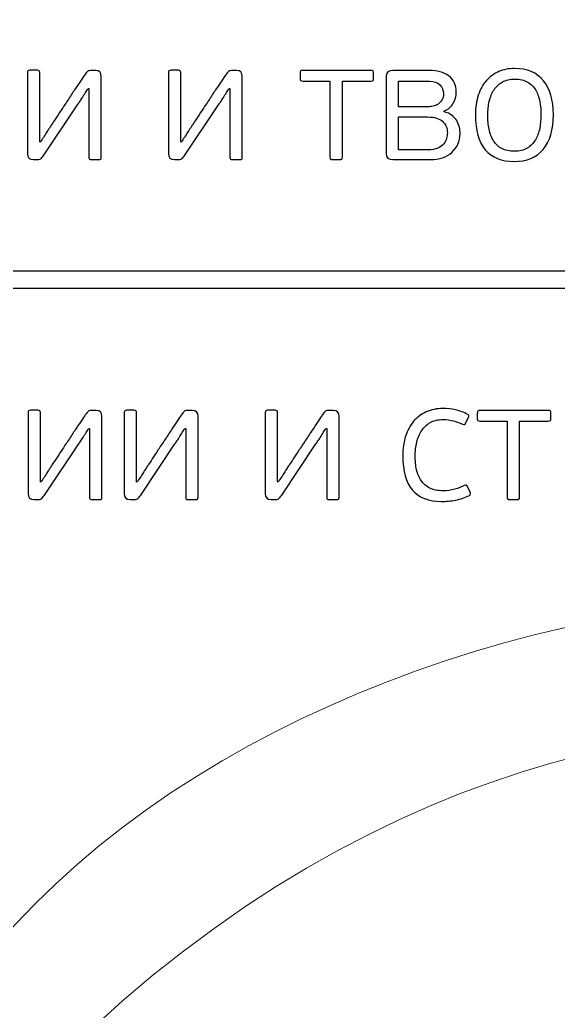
# Model space of a CAD drawing. Header units: centimetres. Extents: x -21.3 to 21.2, y -15.2 to 14.8.
# Drawn here: x 7.247 to 7.972, y 9.862 to 11.197 of the extents above; entities that cross this region are included whole.
import ezdxf

# ---------------------------------------------------------------- set-up
doc = ezdxf.new("R2010")
doc.units = ezdxf.units.CM
doc.header["$MEASUREMENT"] = 0
doc.layers.add('layer 1', color=7, linetype='Continuous')

msp = doc.modelspace()

# ---------------------------------------------------------------- linework, layer by layer
at = {"layer": 'layer 1', "color": 250, "lineweight": 9}
msp.add_open_spline([(6.90759, 5.63016), (6.90759, 5.63016), (7.0593, 5.30406), (7.0593, 5.30406), (7.0593, 5.30406), (7.44183, 4.35238), (7.05268, 4.05822), (6.31188, 3.77091), (6.31188, 3.77091), (6.14351, 3.70561), (5.994, 3.66558), (5.83348, 3.6089), (5.83348, 3.6089), (5.21981, 3.3922), (4.62235, 3.13518), (4.26447, 2.59854), (4.26447, 2.59854), (3.99426, 2.19335), (4.19866, 1.38862), (4.41146, 1.05998), (4.41146, 1.05998), (4.59199, 0.78118), (4.74573, 0.74632), (5.04273, 0.73691), (5.04273, 0.73691), (5.43709, 0.72441), (5.30518, 0.17473), (4.93761, 0.25451), (4.93761, 0.25451), (4.64058, 0.31899), (4.48047, 0.52978), (4.32195, 0.7379), (4.32195, 0.7379), (2.78997, 2.74938), (4.65973, 4.20029), (5.83694, 5.04459), (5.83694, 5.04459), (6.38579, 5.56167), (5.42012, 4.9438), (5.68261, 5.39124), (5.68261, 5.39124), (5.69893, 5.41628), (5.86402, 5.57426), (6.01654, 5.74331), (6.01654, 5.74331), (6.1564, 5.89836), (6.0097, 6.02518), (5.94254, 5.98529), (5.94254, 5.98529), (5.79164, 5.87289), (5.65976, 5.71482), (5.57287, 5.60684), (5.57287, 5.60684), (5.12657, 5.05224), (5.0858, 4.81308), (4.50762, 4.22888), (4.50762, 4.22888), (4.32535, 4.04471), (4.08428, 3.90591), (3.82205, 3.83436), (3.82205, 3.83436), (3.26918, 3.68521), (2.54101, 3.65194), (2.3265, 3.07835), (2.3265, 3.07835), (2.19773, 2.73403), (2.24364, 2.455), (2.26082, 2.09959), (2.26082, 2.09959), (2.30137, 1.63196), (2.41698, 1.25098), (1.93357, 0.82209), (1.93357, 0.82209), (1.83597, 0.7355), (1.72963, 0.67583), (1.59297, 0.61197), (1.59297, 0.61197), (1.2155, 0.43558), (0.73284, 0.42794), (0.40833, 0.70558), (0.40833, 0.70558), (0.23196, 0.85648), (0.1336, 1.11756), (0.1336, 1.34401), (0.1336, 1.34401), (0.1336, 1.83122), (0.77087, 1.59084), (0.44452, 1.28441), (0.44452, 1.28441), (0.13616, 0.92992), (0.88451, 0.48088), (1.51477, 0.7866), (1.51477, 0.7866), (2.1977, 1.11788), (2.11746, 1.31562), (1.95028, 1.83312), (1.95028, 1.83312), (1.44823, 3.38719), (2.68535, 3.79628), (3.55731, 4.41804), (3.55731, 4.41804), (4.30746, 5.10429), (4.25972, 6.59747), (5.1099, 6.59747), (5.1099, 6.59747), (5.23365, 6.61703), (5.12428, 6.64032), (5.01949, 6.64294), (5.01949, 6.64294), (5.01949, 6.64294), (4.28709, 6.64136), (4.28709, 6.64136), (4.28709, 6.64136), (4.03493, 6.64368), (3.4879, 6.68004), (3.29432, 6.76492), (3.29432, 6.76492), (2.83957, 6.9643), (3.00318, 7.59754), (3.14485, 7.94631), (3.14485, 7.94631), (3.37579, 8.51486), (3.3838, 8.59652), (3.22229, 9.17865), (3.22229, 9.17865), (3.11782, 9.55523), (3.10914, 9.55967), (3.10914, 9.92776), (3.10914, 9.92776), (3.10914, 10.16995), (3.43991, 10.46426), (3.61885, 10.57216), (3.61885, 10.57216), (3.73497, 10.64219), (3.86293, 10.70559), (4.00929, 10.75749), (4.00929, 10.75749), (4.79498, 11.03612), (4.17962, 10.86624), (4.42906, 11.34008), (4.42906, 11.34008), (4.48696, 11.45006), (4.58309, 11.51654), (4.68824, 11.58044), (4.68824, 11.58044), (4.87043, 11.69117), (5.16845, 11.88668), (5.11119, 12.14946), (5.11119, 12.14946), (5.07301, 12.3247), (4.76816, 12.59353), (4.61784, 12.67539), (4.61784, 12.67539), (4.18946, 12.90868), (3.98236, 12.92879), (3.48904, 12.92879), (3.48904, 12.92879), (2.43249, 12.89568), (2.67295, 12.39084), (2.65296, 12.22), (2.65296, 12.22), (2.61728, 11.91522), (2.28525, 11.872), (2.14973, 12.10303), (2.14973, 12.10303), (2.03904, 12.29177), (2.23584, 12.60959), (2.36132, 12.72215), (2.36132, 12.72215), (3.97456, 13.86618), (6.53981, 12.79095), (6.24224, 9.60919), (6.24224, 9.60919), (6.19834, 8.99083), (6.17924, 8.3649), (6.12946, 7.73616), (6.12946, 7.73616), (6.12946, 7.3712), (6.10143, 6.99554), (6.19699, 6.63666), (6.19699, 6.63666), (6.2277, 6.55187), (6.42552, 6.6156), (6.35788, 6.72593), (6.35788, 6.72593), (6.30951, 6.80482), (6.30886, 6.85339), (6.36329, 7.03943), (6.36329, 7.03943), (6.3667, 7.10518), (6.35939, 7.1535), (6.3479, 7.18984), (6.3479, 7.18984), (6.30156, 7.19402), (6.26525, 7.23295), (6.26525, 7.28038), (6.26525, 7.28038), (6.26525, 7.33059), (6.30595, 7.37129), (6.35616, 7.37129), (6.35616, 7.37129), (6.40638, 7.37129), (6.44708, 7.33059), (6.44708, 7.28038), (6.44708, 7.28038), (6.44708, 7.27206), (6.44596, 7.264), (6.44386, 7.25635), (6.44386, 7.25635), (6.47366, 7.20195), (6.49984, 7.15944), (6.50711, 7.21948), (6.50711, 7.21948), (6.50711, 8.08806), (6.57257, 9.29527), (7.21528, 9.94979), (7.21528, 9.94979), (7.74594, 10.57445), (9.14977, 10.61881), (9.14977, 9.83644), (9.14977, 9.83644), (9.14977, 9.40541), (8.73967, 9.32106), (8.64681, 9.4851), (8.64681, 9.4851), (8.58655, 9.59494), (8.64351, 9.75189), (8.78539, 9.75189), (8.78539, 9.75189), (8.87097, 9.75189), (8.92088, 9.70136), (8.95867, 9.64203), (8.95867, 9.64203), (9.27535, 10.05256), (8.25575, 10.63167), (7.38521, 9.87599), (7.38521, 9.87599), (6.80717, 9.3742), (6.67335, 8.20174), (6.66225, 7.2899), (6.66225, 7.2899), (6.66192, 7.26259), (6.6844, 7.24042), (6.71173, 7.24042), (6.71173, 7.24042), (6.73906, 7.24042), (6.75048, 7.26476), (6.76121, 7.2899), (6.76121, 7.2899), (6.91027, 7.63895), (7.30163, 8.21327), (7.47644, 8.38316), (7.47644, 8.38316), (8.03749, 8.92841), (9.34847, 9.31418), (9.74991, 8.47031), (9.74991, 8.47031), (9.91857, 8.11579), (9.74727, 7.84631), (9.55486, 7.77812), (9.55486, 7.77812), (9.55486, 7.77812), (9.55577, 7.77408), (9.55577, 7.77408), (9.55577, 7.77408), (9.67185, 7.73948), (9.8049, 7.66971), (9.95504, 7.53602), (9.95504, 7.53602), (10.0281, 7.47097), (10.02096, 7.45232), (10.07332, 7.38017), (10.07332, 7.38017), (10.36065, 6.98421), (10.40261, 6.75342), (10.40261, 6.2751), (10.40261, 6.2751), (10.40261, 5.84619), (10.02603, 5.34675), (9.72049, 5.11251), (9.72049, 5.11251), (9.18837, 4.70455), (8.33335, 4.34294), (7.71127, 4.78937), (7.71127, 4.78937), (7.40435, 5.00962), (7.16773, 5.34356), (7.00128, 5.67883), (7.00128, 5.67883), (6.94995, 5.80439), (6.87194, 5.69504), (6.90759, 5.63016)], degree=3, knots=[0, 0, 0, 0, 0.0135135, 0.0135135, 0.0135135, 0.0135135, 0.027027, 0.027027, 0.027027, 0.027027, 0.0405405, 0.0405405, 0.0405405, 0.0405405, 0.0540541, 0.0540541, 0.0540541, 0.0540541, 0.0675676, 0.0675676, 0.0675676, 0.0675676, 0.0810811, 0.0810811, 0.0810811, 0.0810811, 0.0945946, 0.0945946, 0.0945946, 0.0945946, 0.1081081, 0.1081081, 0.1081081, 0.1081081, 0.1216216, 0.1216216, 0.1216216, 0.1216216, 0.1351351, 0.1351351, 0.1351351, 0.1351351, 0.1486486, 0.1486486, 0.1486486, 0.1486486, 0.1621622, 0.1621622, 0.1621622, 0.1621622, 0.1756757, 0.1756757, 0.1756757, 0.1756757, 0.1891892, 0.1891892, 0.1891892, 0.1891892, 0.2027027, 0.2027027, 0.2027027, 0.2027027, 0.2162162, 0.2162162, 0.2162162, 0.2162162, 0.2297297, 0.2297297, 0.2297297, 0.2297297, 0.2432432, 0.2432432, 0.2432432, 0.2432432, 0.2567568, 0.2567568, 0.2567568, 0.2567568, 0.2702703, 0.2702703, 0.2702703, 0.2702703, 0.2837838, 0.2837838, 0.2837838, 0.2837838, 0.2972973, 0.2972973, 0.2972973, 0.2972973, 0.3108108, 0.3108108, 0.3108108, 0.3108108, 0.3243243, 0.3243243, 0.3243243, 0.3243243, 0.3378378, 0.3378378, 0.3378378, 0.3378378, 0.3513514, 0.3513514, 0.3513514, 0.3513514, 0.3648649, 0.3648649, 0.3648649, 0.3648649, 0.3783784, 0.3783784, 0.3783784, 0.3783784, 0.3918919, 0.3918919, 0.3918919, 0.3918919, 0.4054054, 0.4054054, 0.4054054, 0.4054054, 0.4189189, 0.4189189, 0.4189189, 0.4189189, 0.4324324, 0.4324324, 0.4324324, 0.4324324, 0.4459459, 0.4459459, 0.4459459, 0.4459459, 0.4594595, 0.4594595, 0.4594595, 0.4594595, 0.472973, 0.472973, 0.472973, 0.472973, 0.4864865, 0.4864865, 0.4864865, 0.4864865, 0.5, 0.5, 0.5, 0.5, 0.5135135, 0.5135135, 0.5135135, 0.5135135, 0.527027, 0.527027, 0.527027, 0.527027, 0.5405405, 0.5405405, 0.5405405, 0.5405405, 0.5540541, 0.5540541, 0.5540541, 0.5540541, 0.5675676, 0.5675676, 0.5675676, 0.5675676, 0.5810811, 0.5810811, 0.5810811, 0.5810811, 0.5945946, 0.5945946, 0.5945946, 0.5945946, 0.6081081, 0.6081081, 0.6081081, 0.6081081, 0.6216216, 0.6216216, 0.6216216, 0.6216216, 0.6351351, 0.6351351, 0.6351351, 0.6351351, 0.6486486, 0.6486486, 0.6486486, 0.6486486, 0.6621622, 0.6621622, 0.6621622, 0.6621622, 0.6756757, 0.6756757, 0.6756757, 0.6756757, 0.6891892, 0.6891892, 0.6891892, 0.6891892, 0.7027027, 0.7027027, 0.7027027, 0.7027027, 0.7162162, 0.7162162, 0.7162162, 0.7162162, 0.7297297, 0.7297297, 0.7297297, 0.7297297, 0.7432432, 0.7432432, 0.7432432, 0.7432432, 0.7567568, 0.7567568, 0.7567568, 0.7567568, 0.7702703, 0.7702703, 0.7702703, 0.7702703, 0.7837838, 0.7837838, 0.7837838, 0.7837838, 0.7972973, 0.7972973, 0.7972973, 0.7972973, 0.8108108, 0.8108108, 0.8108108, 0.8108108, 0.8243243, 0.8243243, 0.8243243, 0.8243243, 0.8378378, 0.8378378, 0.8378378, 0.8378378, 0.8513514, 0.8513514, 0.8513514, 0.8513514, 0.8648649, 0.8648649, 0.8648649, 0.8648649, 0.8783784, 0.8783784, 0.8783784, 0.8783784, 0.8918919, 0.8918919, 0.8918919, 0.8918919, 0.9054054, 0.9054054, 0.9054054, 0.9054054, 0.9189189, 0.9189189, 0.9189189, 0.9189189, 0.9324324, 0.9324324, 0.9324324, 0.9324324, 0.9459459, 0.9459459, 0.9459459, 0.9459459, 0.9594595, 0.9594595, 0.9594595, 0.9594595, 0.972973, 0.972973, 0.972973, 0.972973, 1, 1, 1, 1], dxfattribs=at)
at = {"layer": 'layer 1', "color": 29}
for points, knots in [([(7.96519, 11.06902), (7.96519, 11.04859), (7.96062, 11.03296), (7.95151, 11.02213), (7.95151, 11.02213), (7.94236, 11.0113), (7.92929, 11.00589), (7.91225, 11.00589), (7.91225, 11.00589), (7.89536, 11.00589), (7.88248, 11.01119), (7.87355, 11.02179), (7.87355, 11.02179), (7.86468, 11.03239), (7.86021, 11.0479), (7.86021, 11.06833), (7.86021, 11.06833), (7.86021, 11.0784), (7.86151, 11.08736), (7.8641, 11.09521), (7.8641, 11.09521), (7.8667, 11.10306), (7.87031, 11.10962), (7.87504, 11.11488), (7.87504, 11.11488), (7.87977, 11.12014), (7.88534, 11.12414), (7.8917, 11.12689), (7.8917, 11.12689), (7.89811, 11.12963), (7.90516, 11.131), (7.91293, 11.131), (7.91293, 11.131), (7.92997, 11.131), (7.94294, 11.12555), (7.95185, 11.11465), (7.95185, 11.11465), (7.96074, 11.10375), (7.96519, 11.08854), (7.96519, 11.06902)], [0, 0, 0, 0, 0.0909091, 0.0909091, 0.0909091, 0.0909091, 0.1818182, 0.1818182, 0.1818182, 0.1818182, 0.2727273, 0.2727273, 0.2727273, 0.2727273, 0.3636364, 0.3636364, 0.3636364, 0.3636364, 0.4545455, 0.4545455, 0.4545455, 0.4545455, 0.5454545, 0.5454545, 0.5454545, 0.5454545, 0.6363636, 0.6363636, 0.6363636, 0.6363636, 0.7272727, 0.7272727, 0.7272727, 0.7272727, 0.8181818, 0.8181818, 0.8181818, 0.8181818, 1, 1, 1, 1]), ([(7.25707, 11.12551), (7.25707, 11.12765), (7.25814, 11.12871), (7.26027, 11.12871), (7.26027, 11.12871), (7.26027, 11.12871), (7.27057, 11.12871), (7.27057, 11.12871), (7.27057, 11.12871), (7.2727, 11.12871), (7.27377, 11.12765), (7.27377, 11.12551), (7.27377, 11.12551), (7.27377, 11.12551), (7.27377, 11.03219), (7.27377, 11.03219), (7.27377, 11.03219), (7.27377, 11.03219), (7.27446, 11.03196), (7.27446, 11.03196), (7.27446, 11.03196), (7.27507, 11.03288), (7.2761, 11.03444), (7.27755, 11.03666), (7.27755, 11.03666), (7.27899, 11.03887), (7.28052, 11.04123), (7.28212, 11.04375), (7.28212, 11.04375), (7.28372, 11.04626), (7.28524, 11.04866), (7.28669, 11.05095), (7.28669, 11.05095), (7.28814, 11.05324), (7.28917, 11.05476), (7.28978, 11.05553), (7.28978, 11.05553), (7.29085, 11.0572), (7.29253, 11.05975), (7.29481, 11.06319), (7.29481, 11.06319), (7.2971, 11.06662), (7.29965, 11.0705), (7.30248, 11.07485), (7.30248, 11.07485), (7.3053, 11.0792), (7.30831, 11.08377), (7.31151, 11.08858), (7.31151, 11.08858), (7.31471, 11.09338), (7.31776, 11.09795), (7.32066, 11.1023), (7.32066, 11.1023), (7.32356, 11.10664), (7.32619, 11.11061), (7.32855, 11.11419), (7.32855, 11.11419), (7.33091, 11.11778), (7.33278, 11.12048), (7.33415, 11.12231), (7.33415, 11.12231), (7.33553, 11.1246), (7.33678, 11.1262), (7.33793, 11.12712), (7.33793, 11.12712), (7.33907, 11.12803), (7.34102, 11.12849), (7.34376, 11.12849), (7.34376, 11.12849), (7.34376, 11.12849), (7.34879, 11.12849), (7.34879, 11.12849), (7.34879, 11.12849), (7.35398, 11.12849), (7.35657, 11.12582), (7.35657, 11.12048), (7.35657, 11.12048), (7.35657, 11.12048), (7.35657, 11.01138), (7.35657, 11.01138), (7.35657, 11.01138), (7.35657, 11.01016), (7.35634, 11.00936), (7.35588, 11.00898), (7.35588, 11.00898), (7.35543, 11.0086), (7.35459, 11.00841), (7.35336, 11.00841), (7.35336, 11.00841), (7.35336, 11.00841), (7.34307, 11.00841), (7.34307, 11.00841), (7.34307, 11.00841), (7.34185, 11.00841), (7.34102, 11.0086), (7.34056, 11.00898), (7.34056, 11.00898), (7.3401, 11.00936), (7.33987, 11.01016), (7.33987, 11.01138), (7.33987, 11.01138), (7.33987, 11.01138), (7.33987, 11.10401), (7.33987, 11.10401), (7.33987, 11.10401), (7.33987, 11.10401), (7.33873, 11.10401), (7.33873, 11.10401), (7.33873, 11.10401), (7.33827, 11.1034), (7.33743, 11.10211), (7.33621, 11.10013), (7.33621, 11.10013), (7.33499, 11.09814), (7.33366, 11.09601), (7.33221, 11.09372), (7.33221, 11.09372), (7.33076, 11.09144), (7.32939, 11.0893), (7.32809, 11.08731), (7.32809, 11.08731), (7.3268, 11.08534), (7.32592, 11.08404), (7.32546, 11.08343), (7.32546, 11.08343), (7.32546, 11.08343), (7.27926, 11.01458), (7.27926, 11.01458), (7.27926, 11.01458), (7.27773, 11.01214), (7.27629, 11.0105), (7.27492, 11.00967), (7.27492, 11.00967), (7.27354, 11.00883), (7.27179, 11.00841), (7.26966, 11.00841), (7.26966, 11.00841), (7.26966, 11.00841), (7.26531, 11.00841), (7.26531, 11.00841), (7.26531, 11.00841), (7.25982, 11.00841), (7.25707, 11.01107), (7.25707, 11.01641), (7.25707, 11.01641), (7.25707, 11.01641), (7.25707, 11.12551), (7.25707, 11.12551)], [0, 0, 0, 0, 0.0263158, 0.0263158, 0.0263158, 0.0263158, 0.0526316, 0.0526316, 0.0526316, 0.0526316, 0.0789474, 0.0789474, 0.0789474, 0.0789474, 0.1052632, 0.1052632, 0.1052632, 0.1052632, 0.1315789, 0.1315789, 0.1315789, 0.1315789, 0.1578947, 0.1578947, 0.1578947, 0.1578947, 0.1842105, 0.1842105, 0.1842105, 0.1842105, 0.2105263, 0.2105263, 0.2105263, 0.2105263, 0.2368421, 0.2368421, 0.2368421, 0.2368421, 0.2631579, 0.2631579, 0.2631579, 0.2631579, 0.2894737, 0.2894737, 0.2894737, 0.2894737, 0.3157895, 0.3157895, 0.3157895, 0.3157895, 0.3421053, 0.3421053, 0.3421053, 0.3421053, 0.3684211, 0.3684211, 0.3684211, 0.3684211, 0.3947368, 0.3947368, 0.3947368, 0.3947368, 0.4210526, 0.4210526, 0.4210526, 0.4210526, 0.4473684, 0.4473684, 0.4473684, 0.4473684, 0.4736842, 0.4736842, 0.4736842, 0.4736842, 0.5, 0.5, 0.5, 0.5, 0.5263158, 0.5263158, 0.5263158, 0.5263158, 0.5526316, 0.5526316, 0.5526316, 0.5526316, 0.5789474, 0.5789474, 0.5789474, 0.5789474, 0.6052632, 0.6052632, 0.6052632, 0.6052632, 0.6315789, 0.6315789, 0.6315789, 0.6315789, 0.6578947, 0.6578947, 0.6578947, 0.6578947, 0.6842105, 0.6842105, 0.6842105, 0.6842105, 0.7105263, 0.7105263, 0.7105263, 0.7105263, 0.7368421, 0.7368421, 0.7368421, 0.7368421, 0.7631579, 0.7631579, 0.7631579, 0.7631579, 0.7894737, 0.7894737, 0.7894737, 0.7894737, 0.8157895, 0.8157895, 0.8157895, 0.8157895, 0.8421053, 0.8421053, 0.8421053, 0.8421053, 0.8684211, 0.8684211, 0.8684211, 0.8684211, 0.8947368, 0.8947368, 0.8947368, 0.8947368, 0.9210526, 0.9210526, 0.9210526, 0.9210526, 0.9473684, 0.9473684, 0.9473684, 0.9473684, 1, 1, 1, 1]), ([(7.44691, 11.12551), (7.44691, 11.12765), (7.44798, 11.12871), (7.45011, 11.12871), (7.45011, 11.12871), (7.45011, 11.12871), (7.46041, 11.12871), (7.46041, 11.12871), (7.46041, 11.12871), (7.46254, 11.12871), (7.46361, 11.12765), (7.46361, 11.12551), (7.46361, 11.12551), (7.46361, 11.12551), (7.46361, 11.03219), (7.46361, 11.03219), (7.46361, 11.03219), (7.46361, 11.03219), (7.4643, 11.03196), (7.4643, 11.03196), (7.4643, 11.03196), (7.46491, 11.03288), (7.46594, 11.03444), (7.46739, 11.03666), (7.46739, 11.03666), (7.46883, 11.03887), (7.47036, 11.04123), (7.47196, 11.04375), (7.47196, 11.04375), (7.47356, 11.04626), (7.47508, 11.04866), (7.47653, 11.05095), (7.47653, 11.05095), (7.47798, 11.05324), (7.47901, 11.05476), (7.47962, 11.05553), (7.47962, 11.05553), (7.48069, 11.0572), (7.48237, 11.05975), (7.48465, 11.06319), (7.48465, 11.06319), (7.48694, 11.06662), (7.48949, 11.0705), (7.49232, 11.07485), (7.49232, 11.07485), (7.49514, 11.0792), (7.49815, 11.08377), (7.50135, 11.08858), (7.50135, 11.08858), (7.50455, 11.09338), (7.5076, 11.09795), (7.5105, 11.1023), (7.5105, 11.1023), (7.5134, 11.10664), (7.51603, 11.11061), (7.51839, 11.11419), (7.51839, 11.11419), (7.52075, 11.11778), (7.52262, 11.12048), (7.52399, 11.12231), (7.52399, 11.12231), (7.52537, 11.1246), (7.52662, 11.1262), (7.52777, 11.12712), (7.52777, 11.12712), (7.52891, 11.12803), (7.53086, 11.12849), (7.5336, 11.12849), (7.5336, 11.12849), (7.5336, 11.12849), (7.53863, 11.12849), (7.53863, 11.12849), (7.53863, 11.12849), (7.54382, 11.12849), (7.54641, 11.12582), (7.54641, 11.12048), (7.54641, 11.12048), (7.54641, 11.12048), (7.54641, 11.01138), (7.54641, 11.01138), (7.54641, 11.01138), (7.54641, 11.01016), (7.54618, 11.00936), (7.54572, 11.00898), (7.54572, 11.00898), (7.54526, 11.0086), (7.54443, 11.00841), (7.5432, 11.00841), (7.5432, 11.00841), (7.5432, 11.00841), (7.53291, 11.00841), (7.53291, 11.00841), (7.53291, 11.00841), (7.53169, 11.00841), (7.53086, 11.0086), (7.5304, 11.00898), (7.5304, 11.00898), (7.52994, 11.00936), (7.52971, 11.01016), (7.52971, 11.01138), (7.52971, 11.01138), (7.52971, 11.01138), (7.52971, 11.10401), (7.52971, 11.10401), (7.52971, 11.10401), (7.52971, 11.10401), (7.52857, 11.10401), (7.52857, 11.10401), (7.52857, 11.10401), (7.52811, 11.1034), (7.52727, 11.10211), (7.52605, 11.10013), (7.52605, 11.10013), (7.52483, 11.09814), (7.5235, 11.09601), (7.52205, 11.09372), (7.52205, 11.09372), (7.5206, 11.09144), (7.51923, 11.0893), (7.51793, 11.08731), (7.51793, 11.08731), (7.51664, 11.08534), (7.51576, 11.08404), (7.5153, 11.08343), (7.5153, 11.08343), (7.5153, 11.08343), (7.4691, 11.01458), (7.4691, 11.01458), (7.4691, 11.01458), (7.46757, 11.01214), (7.46613, 11.0105), (7.46476, 11.00967), (7.46476, 11.00967), (7.46338, 11.00883), (7.46163, 11.00841), (7.4595, 11.00841), (7.4595, 11.00841), (7.4595, 11.00841), (7.45515, 11.00841), (7.45515, 11.00841), (7.45515, 11.00841), (7.44966, 11.00841), (7.44691, 11.01107), (7.44691, 11.01641), (7.44691, 11.01641), (7.44691, 11.01641), (7.44691, 11.12551), (7.44691, 11.12551)], [0, 0, 0, 0, 0.0263158, 0.0263158, 0.0263158, 0.0263158, 0.0526316, 0.0526316, 0.0526316, 0.0526316, 0.0789474, 0.0789474, 0.0789474, 0.0789474, 0.1052632, 0.1052632, 0.1052632, 0.1052632, 0.1315789, 0.1315789, 0.1315789, 0.1315789, 0.1578947, 0.1578947, 0.1578947, 0.1578947, 0.1842105, 0.1842105, 0.1842105, 0.1842105, 0.2105263, 0.2105263, 0.2105263, 0.2105263, 0.2368421, 0.2368421, 0.2368421, 0.2368421, 0.2631579, 0.2631579, 0.2631579, 0.2631579, 0.2894737, 0.2894737, 0.2894737, 0.2894737, 0.3157895, 0.3157895, 0.3157895, 0.3157895, 0.3421053, 0.3421053, 0.3421053, 0.3421053, 0.3684211, 0.3684211, 0.3684211, 0.3684211, 0.3947368, 0.3947368, 0.3947368, 0.3947368, 0.4210526, 0.4210526, 0.4210526, 0.4210526, 0.4473684, 0.4473684, 0.4473684, 0.4473684, 0.4736842, 0.4736842, 0.4736842, 0.4736842, 0.5, 0.5, 0.5, 0.5, 0.5263158, 0.5263158, 0.5263158, 0.5263158, 0.5526316, 0.5526316, 0.5526316, 0.5526316, 0.5789474, 0.5789474, 0.5789474, 0.5789474, 0.6052632, 0.6052632, 0.6052632, 0.6052632, 0.6315789, 0.6315789, 0.6315789, 0.6315789, 0.6578947, 0.6578947, 0.6578947, 0.6578947, 0.6842105, 0.6842105, 0.6842105, 0.6842105, 0.7105263, 0.7105263, 0.7105263, 0.7105263, 0.7368421, 0.7368421, 0.7368421, 0.7368421, 0.7631579, 0.7631579, 0.7631579, 0.7631579, 0.7894737, 0.7894737, 0.7894737, 0.7894737, 0.8157895, 0.8157895, 0.8157895, 0.8157895, 0.8421053, 0.8421053, 0.8421053, 0.8421053, 0.8684211, 0.8684211, 0.8684211, 0.8684211, 0.8947368, 0.8947368, 0.8947368, 0.8947368, 0.9210526, 0.9210526, 0.9210526, 0.9210526, 0.9473684, 0.9473684, 0.9473684, 0.9473684, 1, 1, 1, 1]), ([(7.68112, 11.01207), (7.68112, 11.01054), (7.68086, 11.00955), (7.68032, 11.0091), (7.68032, 11.0091), (7.67979, 11.00864), (7.67888, 11.00841), (7.67766, 11.00841), (7.67766, 11.00841), (7.67766, 11.00841), (7.66812, 11.00841), (7.66812, 11.00841), (7.66812, 11.00841), (7.66676, 11.00841), (7.66576, 11.00864), (7.66523, 11.0091), (7.66523, 11.0091), (7.6647, 11.00955), (7.66443, 11.01054), (7.66443, 11.01207), (7.66443, 11.01207), (7.66443, 11.01207), (7.66443, 11.11408), (7.66443, 11.11408), (7.66443, 11.11408), (7.66443, 11.11408), (7.62783, 11.11408), (7.62783, 11.11408), (7.62783, 11.11408), (7.62631, 11.11408), (7.62532, 11.11435), (7.62486, 11.11488), (7.62486, 11.11488), (7.6244, 11.11541), (7.62418, 11.11621), (7.62418, 11.11728), (7.62418, 11.11728), (7.62418, 11.11728), (7.62418, 11.12483), (7.62418, 11.12483), (7.62418, 11.12483), (7.62418, 11.12605), (7.6244, 11.12696), (7.62486, 11.12757), (7.62486, 11.12757), (7.62532, 11.12818), (7.62631, 11.12849), (7.62783, 11.12849), (7.62783, 11.12849), (7.62783, 11.12849), (7.71978, 11.12849), (7.71978, 11.12849), (7.71978, 11.12849), (7.7213, 11.12849), (7.72226, 11.12818), (7.72264, 11.12757), (7.72264, 11.12757), (7.72302, 11.12696), (7.72321, 11.12605), (7.72321, 11.12483), (7.72321, 11.12483), (7.72321, 11.12483), (7.72321, 11.11728), (7.72321, 11.11728), (7.72321, 11.11728), (7.72321, 11.11621), (7.72302, 11.11541), (7.72264, 11.11488), (7.72264, 11.11488), (7.72226, 11.11435), (7.7213, 11.11408), (7.71978, 11.11408), (7.71978, 11.11408), (7.71978, 11.11408), (7.68112, 11.11408), (7.68112, 11.11408), (7.68112, 11.11408), (7.68112, 11.11408), (7.68112, 11.01207), (7.68112, 11.01207)], [0, 0, 0, 0, 0.047619, 0.047619, 0.047619, 0.047619, 0.0952381, 0.0952381, 0.0952381, 0.0952381, 0.1428571, 0.1428571, 0.1428571, 0.1428571, 0.1904762, 0.1904762, 0.1904762, 0.1904762, 0.2380952, 0.2380952, 0.2380952, 0.2380952, 0.2857143, 0.2857143, 0.2857143, 0.2857143, 0.3333333, 0.3333333, 0.3333333, 0.3333333, 0.3809524, 0.3809524, 0.3809524, 0.3809524, 0.4285714, 0.4285714, 0.4285714, 0.4285714, 0.4761905, 0.4761905, 0.4761905, 0.4761905, 0.5238095, 0.5238095, 0.5238095, 0.5238095, 0.5714286, 0.5714286, 0.5714286, 0.5714286, 0.6190476, 0.6190476, 0.6190476, 0.6190476, 0.6666667, 0.6666667, 0.6666667, 0.6666667, 0.7142857, 0.7142857, 0.7142857, 0.7142857, 0.7619048, 0.7619048, 0.7619048, 0.7619048, 0.8095238, 0.8095238, 0.8095238, 0.8095238, 0.8571429, 0.8571429, 0.8571429, 0.8571429, 0.9047619, 0.9047619, 0.9047619, 0.9047619, 1, 1, 1, 1]), ([(7.81813, 11.07291), (7.82225, 11.07169), (7.82568, 11.07005), (7.82842, 11.06799), (7.82842, 11.06799), (7.83117, 11.06593), (7.83338, 11.06357), (7.83505, 11.0609), (7.83505, 11.0609), (7.83673, 11.05823), (7.83791, 11.05537), (7.8386, 11.05232), (7.8386, 11.05232), (7.83929, 11.04927), (7.83963, 11.0463), (7.83963, 11.0434), (7.83963, 11.0434), (7.83963, 11.03822), (7.83864, 11.03349), (7.83666, 11.02922), (7.83666, 11.02922), (7.83467, 11.02495), (7.83193, 11.02125), (7.82842, 11.01813), (7.82842, 11.01813), (7.82491, 11.015), (7.82076, 11.0126), (7.81596, 11.01093), (7.81596, 11.01093), (7.81116, 11.00925), (7.80586, 11.00841), (7.80006, 11.00841), (7.80006, 11.00841), (7.80006, 11.00841), (7.74928, 11.00841), (7.74928, 11.00841), (7.74928, 11.00841), (7.74318, 11.00841), (7.74014, 11.01123), (7.74014, 11.01687), (7.74014, 11.01687), (7.74014, 11.01687), (7.74014, 11.12002), (7.74014, 11.12002), (7.74014, 11.12002), (7.74014, 11.12567), (7.74318, 11.12849), (7.74928, 11.12849), (7.74928, 11.12849), (7.74928, 11.12849), (7.79823, 11.12849), (7.79823, 11.12849), (7.79823, 11.12849), (7.80876, 11.12849), (7.8174, 11.12608), (7.82419, 11.12128), (7.82419, 11.12128), (7.83098, 11.11648), (7.83437, 11.10897), (7.83437, 11.09875), (7.83437, 11.09875), (7.83437, 11.09372), (7.83303, 11.08888), (7.83037, 11.08423), (7.83037, 11.08423), (7.8277, 11.07958), (7.8237, 11.07619), (7.81836, 11.07405), (7.81836, 11.07405), (7.81836, 11.07405), (7.81813, 11.07291), (7.81813, 11.07291)], [0, 0, 0, 0, 0.0526316, 0.0526316, 0.0526316, 0.0526316, 0.1052632, 0.1052632, 0.1052632, 0.1052632, 0.1578947, 0.1578947, 0.1578947, 0.1578947, 0.2105263, 0.2105263, 0.2105263, 0.2105263, 0.2631579, 0.2631579, 0.2631579, 0.2631579, 0.3157895, 0.3157895, 0.3157895, 0.3157895, 0.3684211, 0.3684211, 0.3684211, 0.3684211, 0.4210526, 0.4210526, 0.4210526, 0.4210526, 0.4736842, 0.4736842, 0.4736842, 0.4736842, 0.5263158, 0.5263158, 0.5263158, 0.5263158, 0.5789474, 0.5789474, 0.5789474, 0.5789474, 0.6315789, 0.6315789, 0.6315789, 0.6315789, 0.6842105, 0.6842105, 0.6842105, 0.6842105, 0.7368421, 0.7368421, 0.7368421, 0.7368421, 0.7894737, 0.7894737, 0.7894737, 0.7894737, 0.8421053, 0.8421053, 0.8421053, 0.8421053, 0.8947368, 0.8947368, 0.8947368, 0.8947368, 1, 1, 1, 1]), ([(7.9485, 11.06822), (7.9485, 11.07447), (7.94797, 11.08057), (7.9469, 11.08644), (7.9469, 11.08644), (7.94583, 11.09235), (7.944, 11.09753), (7.94141, 11.10203), (7.94141, 11.10203), (7.93882, 11.10653), (7.9352, 11.11015), (7.93055, 11.11282), (7.93055, 11.11282), (7.9259, 11.11549), (7.92006, 11.11682), (7.91305, 11.11682), (7.91305, 11.11682), (7.90664, 11.11682), (7.90115, 11.11553), (7.89658, 11.11293), (7.89658, 11.11293), (7.89201, 11.11034), (7.88827, 11.10684), (7.88537, 11.10249), (7.88537, 11.10249), (7.88248, 11.09814), (7.88034, 11.09307), (7.87897, 11.08724), (7.87897, 11.08724), (7.8776, 11.08145), (7.87691, 11.07531), (7.87691, 11.06891), (7.87691, 11.06891), (7.87691, 11.06174), (7.87752, 11.05514), (7.87874, 11.0492), (7.87874, 11.0492), (7.87996, 11.04321), (7.88194, 11.03803), (7.88469, 11.03361), (7.88469, 11.03361), (7.88743, 11.02918), (7.89109, 11.02572), (7.89567, 11.02327), (7.89567, 11.02327), (7.90024, 11.02084), (7.90588, 11.01962), (7.91259, 11.01962), (7.91259, 11.01962), (7.91945, 11.01962), (7.92521, 11.02103), (7.92986, 11.02384), (7.92986, 11.02384), (7.93451, 11.02667), (7.93821, 11.0304), (7.94095, 11.03498), (7.94095, 11.03498), (7.9437, 11.03955), (7.94564, 11.04478), (7.94678, 11.05057), (7.94678, 11.05057), (7.94793, 11.05637), (7.9485, 11.06227), (7.9485, 11.06822)], [0, 0, 0, 0, 0.0588235, 0.0588235, 0.0588235, 0.0588235, 0.1176471, 0.1176471, 0.1176471, 0.1176471, 0.1764706, 0.1764706, 0.1764706, 0.1764706, 0.2352941, 0.2352941, 0.2352941, 0.2352941, 0.2941176, 0.2941176, 0.2941176, 0.2941176, 0.3529412, 0.3529412, 0.3529412, 0.3529412, 0.4117647, 0.4117647, 0.4117647, 0.4117647, 0.4705882, 0.4705882, 0.4705882, 0.4705882, 0.5294118, 0.5294118, 0.5294118, 0.5294118, 0.5882353, 0.5882353, 0.5882353, 0.5882353, 0.6470588, 0.6470588, 0.6470588, 0.6470588, 0.7058824, 0.7058824, 0.7058824, 0.7058824, 0.7647059, 0.7647059, 0.7647059, 0.7647059, 0.8235294, 0.8235294, 0.8235294, 0.8235294, 0.8823529, 0.8823529, 0.8823529, 0.8823529, 1, 1, 1, 1]), ([(7.75683, 11.07954), (7.75683, 11.07954), (7.79709, 11.07954), (7.79709, 11.07954), (7.79709, 11.07954), (7.79892, 11.07954), (7.80102, 11.07981), (7.80338, 11.08034), (7.80338, 11.08034), (7.80574, 11.08087), (7.80795, 11.08183), (7.81001, 11.08316), (7.81001, 11.08316), (7.81207, 11.08454), (7.81379, 11.08636), (7.81516, 11.08861), (7.81516, 11.08861), (7.81653, 11.0909), (7.81722, 11.0938), (7.81722, 11.09727), (7.81722, 11.09727), (7.81722, 11.10196), (7.81558, 11.10592), (7.8123, 11.1092), (7.8123, 11.1092), (7.80902, 11.11244), (7.80448, 11.11408), (7.79869, 11.11408), (7.79869, 11.11408), (7.79869, 11.11408), (7.75683, 11.11408), (7.75683, 11.11408), (7.75683, 11.11408), (7.75683, 11.11408), (7.75683, 11.07954), (7.75683, 11.07954)], [0, 0, 0, 0, 0.1, 0.1, 0.1, 0.1, 0.2, 0.2, 0.2, 0.2, 0.3, 0.3, 0.3, 0.3, 0.4, 0.4, 0.4, 0.4, 0.5, 0.5, 0.5, 0.5, 0.6, 0.6, 0.6, 0.6, 0.7, 0.7, 0.7, 0.7, 0.8, 0.8, 0.8, 0.8, 1, 1, 1, 1]), ([(7.82248, 11.04455), (7.82248, 11.05095), (7.8203, 11.0561), (7.81596, 11.05998), (7.81596, 11.05998), (7.81161, 11.06387), (7.80509, 11.06582), (7.7964, 11.06582), (7.7964, 11.06582), (7.7964, 11.06582), (7.75683, 11.06582), (7.75683, 11.06582), (7.75683, 11.06582), (7.75683, 11.06582), (7.75683, 11.02167), (7.75683, 11.02167), (7.75683, 11.02167), (7.75683, 11.02167), (7.7964, 11.02167), (7.7964, 11.02167), (7.7964, 11.02167), (7.80189, 11.02167), (7.80635, 11.02244), (7.80978, 11.02396), (7.80978, 11.02396), (7.81321, 11.02549), (7.81584, 11.02739), (7.81767, 11.02968), (7.81767, 11.02968), (7.8195, 11.03196), (7.82076, 11.03444), (7.82145, 11.03711), (7.82145, 11.03711), (7.82213, 11.03978), (7.82248, 11.04226), (7.82248, 11.04455)], [0, 0, 0, 0, 0.1, 0.1, 0.1, 0.1, 0.2, 0.2, 0.2, 0.2, 0.3, 0.3, 0.3, 0.3, 0.4, 0.4, 0.4, 0.4, 0.5, 0.5, 0.5, 0.5, 0.6, 0.6, 0.6, 0.6, 0.7, 0.7, 0.7, 0.7, 0.8, 0.8, 0.8, 0.8, 1, 1, 1, 1]), ([(3.2485, 10.83475), (3.2485, 10.83475), (10.17123, 10.83475), (10.17123, 10.83475), (10.17123, 10.83475), (10.17123, 10.83475), (10.17123, 10.85851), (10.17123, 10.85851), (10.17123, 10.85851), (10.17123, 10.85851), (3.2485, 10.85851), (3.2485, 10.85851), (3.2485, 10.85851), (3.2485, 10.85851), (3.2485, 10.83475), (3.2485, 10.83475)], [0, 0, 0, 0, 0.2, 0.2, 0.2, 0.2, 0.4, 0.4, 0.4, 0.4, 0.6, 0.6, 0.6, 0.6, 1, 1, 1, 1]), ([(7.25794, 10.66788), (7.25794, 10.67002), (7.25901, 10.67108), (7.26114, 10.67108), (7.26114, 10.67108), (7.26114, 10.67108), (7.27144, 10.67108), (7.27144, 10.67108), (7.27144, 10.67108), (7.27357, 10.67108), (7.27464, 10.67002), (7.27464, 10.66788), (7.27464, 10.66788), (7.27464, 10.66788), (7.27464, 10.57456), (7.27464, 10.57456), (7.27464, 10.57456), (7.27464, 10.57456), (7.27532, 10.57433), (7.27532, 10.57433), (7.27532, 10.57433), (7.27594, 10.57525), (7.27696, 10.57681), (7.27841, 10.57902), (7.27841, 10.57902), (7.27986, 10.58123), (7.28138, 10.58359), (7.28299, 10.58611), (7.28299, 10.58611), (7.28459, 10.58863), (7.28611, 10.59103), (7.28756, 10.59332), (7.28756, 10.59332), (7.28901, 10.5956), (7.29004, 10.59713), (7.29065, 10.59789), (7.29065, 10.59789), (7.29172, 10.59957), (7.29339, 10.60212), (7.29568, 10.60555), (7.29568, 10.60555), (7.29797, 10.60898), (7.30052, 10.61287), (7.30334, 10.61722), (7.30334, 10.61722), (7.30616, 10.62156), (7.30917, 10.62614), (7.31238, 10.63094), (7.31238, 10.63094), (7.31558, 10.63574), (7.31863, 10.64032), (7.32153, 10.64466), (7.32153, 10.64466), (7.32442, 10.64901), (7.32705, 10.65298), (7.32942, 10.65656), (7.32942, 10.65656), (7.33178, 10.66014), (7.33365, 10.66285), (7.33502, 10.66468), (7.33502, 10.66468), (7.33639, 10.66697), (7.33765, 10.66857), (7.33879, 10.66948), (7.33879, 10.66948), (7.33994, 10.6704), (7.34188, 10.67085), (7.34463, 10.67085), (7.34463, 10.67085), (7.34463, 10.67085), (7.34966, 10.67085), (7.34966, 10.67085), (7.34966, 10.67085), (7.35484, 10.67085), (7.35744, 10.66818), (7.35744, 10.66285), (7.35744, 10.66285), (7.35744, 10.66285), (7.35744, 10.55375), (7.35744, 10.55375), (7.35744, 10.55375), (7.35744, 10.55253), (7.35721, 10.55173), (7.35675, 10.55134), (7.35675, 10.55134), (7.35629, 10.55096), (7.35545, 10.55077), (7.35424, 10.55077), (7.35424, 10.55077), (7.35424, 10.55077), (7.34394, 10.55077), (7.34394, 10.55077), (7.34394, 10.55077), (7.34272, 10.55077), (7.34188, 10.55096), (7.34142, 10.55134), (7.34142, 10.55134), (7.34097, 10.55173), (7.34074, 10.55253), (7.34074, 10.55375), (7.34074, 10.55375), (7.34074, 10.55375), (7.34074, 10.64638), (7.34074, 10.64638), (7.34074, 10.64638), (7.34074, 10.64638), (7.33959, 10.64638), (7.33959, 10.64638), (7.33959, 10.64638), (7.33914, 10.64577), (7.3383, 10.64447), (7.33708, 10.64249), (7.33708, 10.64249), (7.33586, 10.64051), (7.33453, 10.63837), (7.33308, 10.63609), (7.33308, 10.63609), (7.33163, 10.6338), (7.33026, 10.63166), (7.32896, 10.62968), (7.32896, 10.62968), (7.32766, 10.6277), (7.32679, 10.6264), (7.32633, 10.6258), (7.32633, 10.6258), (7.32633, 10.6258), (7.28013, 10.55695), (7.28013, 10.55695), (7.28013, 10.55695), (7.2786, 10.55451), (7.27715, 10.55287), (7.27578, 10.55203), (7.27578, 10.55203), (7.27441, 10.55119), (7.27265, 10.55077), (7.27052, 10.55077), (7.27052, 10.55077), (7.27052, 10.55077), (7.26618, 10.55077), (7.26618, 10.55077), (7.26618, 10.55077), (7.26069, 10.55077), (7.25794, 10.55344), (7.25794, 10.55878), (7.25794, 10.55878), (7.25794, 10.55878), (7.25794, 10.66788), (7.25794, 10.66788)], [0, 0, 0, 0, 0.0263158, 0.0263158, 0.0263158, 0.0263158, 0.0526316, 0.0526316, 0.0526316, 0.0526316, 0.0789474, 0.0789474, 0.0789474, 0.0789474, 0.1052632, 0.1052632, 0.1052632, 0.1052632, 0.1315789, 0.1315789, 0.1315789, 0.1315789, 0.1578947, 0.1578947, 0.1578947, 0.1578947, 0.1842105, 0.1842105, 0.1842105, 0.1842105, 0.2105263, 0.2105263, 0.2105263, 0.2105263, 0.2368421, 0.2368421, 0.2368421, 0.2368421, 0.2631579, 0.2631579, 0.2631579, 0.2631579, 0.2894737, 0.2894737, 0.2894737, 0.2894737, 0.3157895, 0.3157895, 0.3157895, 0.3157895, 0.3421053, 0.3421053, 0.3421053, 0.3421053, 0.3684211, 0.3684211, 0.3684211, 0.3684211, 0.3947368, 0.3947368, 0.3947368, 0.3947368, 0.4210526, 0.4210526, 0.4210526, 0.4210526, 0.4473684, 0.4473684, 0.4473684, 0.4473684, 0.4736842, 0.4736842, 0.4736842, 0.4736842, 0.5, 0.5, 0.5, 0.5, 0.5263158, 0.5263158, 0.5263158, 0.5263158, 0.5526316, 0.5526316, 0.5526316, 0.5526316, 0.5789474, 0.5789474, 0.5789474, 0.5789474, 0.6052632, 0.6052632, 0.6052632, 0.6052632, 0.6315789, 0.6315789, 0.6315789, 0.6315789, 0.6578947, 0.6578947, 0.6578947, 0.6578947, 0.6842105, 0.6842105, 0.6842105, 0.6842105, 0.7105263, 0.7105263, 0.7105263, 0.7105263, 0.7368421, 0.7368421, 0.7368421, 0.7368421, 0.7631579, 0.7631579, 0.7631579, 0.7631579, 0.7894737, 0.7894737, 0.7894737, 0.7894737, 0.8157895, 0.8157895, 0.8157895, 0.8157895, 0.8421053, 0.8421053, 0.8421053, 0.8421053, 0.8684211, 0.8684211, 0.8684211, 0.8684211, 0.8947368, 0.8947368, 0.8947368, 0.8947368, 0.9210526, 0.9210526, 0.9210526, 0.9210526, 0.9473684, 0.9473684, 0.9473684, 0.9473684, 1, 1, 1, 1]), ([(7.3874, 10.66788), (7.3874, 10.67002), (7.38847, 10.67108), (7.3906, 10.67108), (7.3906, 10.67108), (7.3906, 10.67108), (7.4009, 10.67108), (7.4009, 10.67108), (7.4009, 10.67108), (7.40303, 10.67108), (7.4041, 10.67002), (7.4041, 10.66788), (7.4041, 10.66788), (7.4041, 10.66788), (7.4041, 10.57456), (7.4041, 10.57456), (7.4041, 10.57456), (7.4041, 10.57456), (7.40478, 10.57433), (7.40478, 10.57433), (7.40478, 10.57433), (7.40539, 10.57525), (7.40642, 10.57681), (7.40787, 10.57902), (7.40787, 10.57902), (7.40932, 10.58123), (7.41084, 10.58359), (7.41244, 10.58611), (7.41244, 10.58611), (7.41405, 10.58863), (7.41557, 10.59103), (7.41702, 10.59332), (7.41702, 10.59332), (7.41847, 10.5956), (7.4195, 10.59713), (7.42011, 10.59789), (7.42011, 10.59789), (7.42118, 10.59957), (7.42285, 10.60212), (7.42514, 10.60555), (7.42514, 10.60555), (7.42742, 10.60898), (7.42998, 10.61287), (7.4328, 10.61722), (7.4328, 10.61722), (7.43562, 10.62156), (7.43863, 10.62614), (7.44184, 10.63094), (7.44184, 10.63094), (7.44504, 10.63574), (7.44808, 10.64032), (7.45098, 10.64466), (7.45098, 10.64466), (7.45388, 10.64901), (7.45651, 10.65298), (7.45888, 10.65656), (7.45888, 10.65656), (7.46124, 10.66014), (7.46311, 10.66285), (7.46448, 10.66468), (7.46448, 10.66468), (7.46585, 10.66697), (7.46711, 10.66857), (7.46825, 10.66948), (7.46825, 10.66948), (7.4694, 10.6704), (7.47134, 10.67085), (7.47408, 10.67085), (7.47408, 10.67085), (7.47408, 10.67085), (7.47912, 10.67085), (7.47912, 10.67085), (7.47912, 10.67085), (7.4843, 10.67085), (7.48689, 10.66818), (7.48689, 10.66285), (7.48689, 10.66285), (7.48689, 10.66285), (7.48689, 10.55375), (7.48689, 10.55375), (7.48689, 10.55375), (7.48689, 10.55253), (7.48667, 10.55173), (7.48621, 10.55134), (7.48621, 10.55134), (7.48575, 10.55096), (7.48491, 10.55077), (7.48369, 10.55077), (7.48369, 10.55077), (7.48369, 10.55077), (7.4734, 10.55077), (7.4734, 10.55077), (7.4734, 10.55077), (7.47218, 10.55077), (7.47134, 10.55096), (7.47088, 10.55134), (7.47088, 10.55134), (7.47043, 10.55173), (7.4702, 10.55253), (7.4702, 10.55375), (7.4702, 10.55375), (7.4702, 10.55375), (7.4702, 10.64638), (7.4702, 10.64638), (7.4702, 10.64638), (7.4702, 10.64638), (7.46905, 10.64638), (7.46905, 10.64638), (7.46905, 10.64638), (7.4686, 10.64577), (7.46776, 10.64447), (7.46654, 10.64249), (7.46654, 10.64249), (7.46532, 10.64051), (7.46398, 10.63837), (7.46253, 10.63609), (7.46253, 10.63609), (7.46108, 10.6338), (7.45972, 10.63166), (7.45842, 10.62968), (7.45842, 10.62968), (7.45712, 10.6277), (7.45625, 10.6264), (7.45579, 10.6258), (7.45579, 10.6258), (7.45579, 10.6258), (7.40959, 10.55695), (7.40959, 10.55695), (7.40959, 10.55695), (7.40806, 10.55451), (7.40661, 10.55287), (7.40524, 10.55203), (7.40524, 10.55203), (7.40387, 10.55119), (7.40211, 10.55077), (7.39998, 10.55077), (7.39998, 10.55077), (7.39998, 10.55077), (7.39563, 10.55077), (7.39563, 10.55077), (7.39563, 10.55077), (7.39015, 10.55077), (7.3874, 10.55344), (7.3874, 10.55878), (7.3874, 10.55878), (7.3874, 10.55878), (7.3874, 10.66788), (7.3874, 10.66788)], [0, 0, 0, 0, 0.0263158, 0.0263158, 0.0263158, 0.0263158, 0.0526316, 0.0526316, 0.0526316, 0.0526316, 0.0789474, 0.0789474, 0.0789474, 0.0789474, 0.1052632, 0.1052632, 0.1052632, 0.1052632, 0.1315789, 0.1315789, 0.1315789, 0.1315789, 0.1578947, 0.1578947, 0.1578947, 0.1578947, 0.1842105, 0.1842105, 0.1842105, 0.1842105, 0.2105263, 0.2105263, 0.2105263, 0.2105263, 0.2368421, 0.2368421, 0.2368421, 0.2368421, 0.2631579, 0.2631579, 0.2631579, 0.2631579, 0.2894737, 0.2894737, 0.2894737, 0.2894737, 0.3157895, 0.3157895, 0.3157895, 0.3157895, 0.3421053, 0.3421053, 0.3421053, 0.3421053, 0.3684211, 0.3684211, 0.3684211, 0.3684211, 0.3947368, 0.3947368, 0.3947368, 0.3947368, 0.4210526, 0.4210526, 0.4210526, 0.4210526, 0.4473684, 0.4473684, 0.4473684, 0.4473684, 0.4736842, 0.4736842, 0.4736842, 0.4736842, 0.5, 0.5, 0.5, 0.5, 0.5263158, 0.5263158, 0.5263158, 0.5263158, 0.5526316, 0.5526316, 0.5526316, 0.5526316, 0.5789474, 0.5789474, 0.5789474, 0.5789474, 0.6052632, 0.6052632, 0.6052632, 0.6052632, 0.6315789, 0.6315789, 0.6315789, 0.6315789, 0.6578947, 0.6578947, 0.6578947, 0.6578947, 0.6842105, 0.6842105, 0.6842105, 0.6842105, 0.7105263, 0.7105263, 0.7105263, 0.7105263, 0.7368421, 0.7368421, 0.7368421, 0.7368421, 0.7631579, 0.7631579, 0.7631579, 0.7631579, 0.7894737, 0.7894737, 0.7894737, 0.7894737, 0.8157895, 0.8157895, 0.8157895, 0.8157895, 0.8421053, 0.8421053, 0.8421053, 0.8421053, 0.8684211, 0.8684211, 0.8684211, 0.8684211, 0.8947368, 0.8947368, 0.8947368, 0.8947368, 0.9210526, 0.9210526, 0.9210526, 0.9210526, 0.9473684, 0.9473684, 0.9473684, 0.9473684, 1, 1, 1, 1]), ([(7.57724, 10.66788), (7.57724, 10.67002), (7.57831, 10.67108), (7.58044, 10.67108), (7.58044, 10.67108), (7.58044, 10.67108), (7.59074, 10.67108), (7.59074, 10.67108), (7.59074, 10.67108), (7.59287, 10.67108), (7.59394, 10.67002), (7.59394, 10.66788), (7.59394, 10.66788), (7.59394, 10.66788), (7.59394, 10.57456), (7.59394, 10.57456), (7.59394, 10.57456), (7.59394, 10.57456), (7.59462, 10.57433), (7.59462, 10.57433), (7.59462, 10.57433), (7.59523, 10.57525), (7.59626, 10.57681), (7.59771, 10.57902), (7.59771, 10.57902), (7.59916, 10.58123), (7.60068, 10.58359), (7.60228, 10.58611), (7.60228, 10.58611), (7.60389, 10.58863), (7.60541, 10.59103), (7.60686, 10.59332), (7.60686, 10.59332), (7.60831, 10.5956), (7.60934, 10.59713), (7.60995, 10.59789), (7.60995, 10.59789), (7.61102, 10.59957), (7.61269, 10.60212), (7.61498, 10.60555), (7.61498, 10.60555), (7.61726, 10.60898), (7.61982, 10.61287), (7.62264, 10.61722), (7.62264, 10.61722), (7.62546, 10.62156), (7.62847, 10.62614), (7.63168, 10.63094), (7.63168, 10.63094), (7.63488, 10.63574), (7.63792, 10.64032), (7.64082, 10.64466), (7.64082, 10.64466), (7.64372, 10.64901), (7.64635, 10.65298), (7.64872, 10.65656), (7.64872, 10.65656), (7.65108, 10.66014), (7.65295, 10.66285), (7.65432, 10.66468), (7.65432, 10.66468), (7.65569, 10.66697), (7.65695, 10.66857), (7.65809, 10.66948), (7.65809, 10.66948), (7.65924, 10.6704), (7.66118, 10.67085), (7.66392, 10.67085), (7.66392, 10.67085), (7.66392, 10.67085), (7.66896, 10.67085), (7.66896, 10.67085), (7.66896, 10.67085), (7.67414, 10.67085), (7.67673, 10.66818), (7.67673, 10.66285), (7.67673, 10.66285), (7.67673, 10.66285), (7.67673, 10.55375), (7.67673, 10.55375), (7.67673, 10.55375), (7.67673, 10.55253), (7.67651, 10.55173), (7.67605, 10.55134), (7.67605, 10.55134), (7.67559, 10.55096), (7.67475, 10.55077), (7.67353, 10.55077), (7.67353, 10.55077), (7.67353, 10.55077), (7.66324, 10.55077), (7.66324, 10.55077), (7.66324, 10.55077), (7.66202, 10.55077), (7.66118, 10.55096), (7.66072, 10.55134), (7.66072, 10.55134), (7.66027, 10.55173), (7.66004, 10.55253), (7.66004, 10.55375), (7.66004, 10.55375), (7.66004, 10.55375), (7.66004, 10.64638), (7.66004, 10.64638), (7.66004, 10.64638), (7.66004, 10.64638), (7.65889, 10.64638), (7.65889, 10.64638), (7.65889, 10.64638), (7.65844, 10.64577), (7.6576, 10.64447), (7.65638, 10.64249), (7.65638, 10.64249), (7.65516, 10.64051), (7.65382, 10.63837), (7.65237, 10.63609), (7.65237, 10.63609), (7.65092, 10.6338), (7.64956, 10.63166), (7.64826, 10.62968), (7.64826, 10.62968), (7.64696, 10.6277), (7.64609, 10.6264), (7.64563, 10.6258), (7.64563, 10.6258), (7.64563, 10.6258), (7.59943, 10.55695), (7.59943, 10.55695), (7.59943, 10.55695), (7.5979, 10.55451), (7.59645, 10.55287), (7.59508, 10.55203), (7.59508, 10.55203), (7.59371, 10.55119), (7.59195, 10.55077), (7.58982, 10.55077), (7.58982, 10.55077), (7.58982, 10.55077), (7.58547, 10.55077), (7.58547, 10.55077), (7.58547, 10.55077), (7.57998, 10.55077), (7.57724, 10.55344), (7.57724, 10.55878), (7.57724, 10.55878), (7.57724, 10.55878), (7.57724, 10.66788), (7.57724, 10.66788)], [0, 0, 0, 0, 0.0263158, 0.0263158, 0.0263158, 0.0263158, 0.0526316, 0.0526316, 0.0526316, 0.0526316, 0.0789474, 0.0789474, 0.0789474, 0.0789474, 0.1052632, 0.1052632, 0.1052632, 0.1052632, 0.1315789, 0.1315789, 0.1315789, 0.1315789, 0.1578947, 0.1578947, 0.1578947, 0.1578947, 0.1842105, 0.1842105, 0.1842105, 0.1842105, 0.2105263, 0.2105263, 0.2105263, 0.2105263, 0.2368421, 0.2368421, 0.2368421, 0.2368421, 0.2631579, 0.2631579, 0.2631579, 0.2631579, 0.2894737, 0.2894737, 0.2894737, 0.2894737, 0.3157895, 0.3157895, 0.3157895, 0.3157895, 0.3421053, 0.3421053, 0.3421053, 0.3421053, 0.3684211, 0.3684211, 0.3684211, 0.3684211, 0.3947368, 0.3947368, 0.3947368, 0.3947368, 0.4210526, 0.4210526, 0.4210526, 0.4210526, 0.4473684, 0.4473684, 0.4473684, 0.4473684, 0.4736842, 0.4736842, 0.4736842, 0.4736842, 0.5, 0.5, 0.5, 0.5, 0.5263158, 0.5263158, 0.5263158, 0.5263158, 0.5526316, 0.5526316, 0.5526316, 0.5526316, 0.5789474, 0.5789474, 0.5789474, 0.5789474, 0.6052632, 0.6052632, 0.6052632, 0.6052632, 0.6315789, 0.6315789, 0.6315789, 0.6315789, 0.6578947, 0.6578947, 0.6578947, 0.6578947, 0.6842105, 0.6842105, 0.6842105, 0.6842105, 0.7105263, 0.7105263, 0.7105263, 0.7105263, 0.7368421, 0.7368421, 0.7368421, 0.7368421, 0.7631579, 0.7631579, 0.7631579, 0.7631579, 0.7894737, 0.7894737, 0.7894737, 0.7894737, 0.8157895, 0.8157895, 0.8157895, 0.8157895, 0.8421053, 0.8421053, 0.8421053, 0.8421053, 0.8684211, 0.8684211, 0.8684211, 0.8684211, 0.8947368, 0.8947368, 0.8947368, 0.8947368, 0.9210526, 0.9210526, 0.9210526, 0.9210526, 0.9473684, 0.9473684, 0.9473684, 0.9473684, 1, 1, 1, 1]), ([(7.81671, 10.56267), (7.82205, 10.56267), (7.82727, 10.56336), (7.83238, 10.56472), (7.83238, 10.56472), (7.83749, 10.5661), (7.8418, 10.56778), (7.8453, 10.56976), (7.8453, 10.56976), (7.84652, 10.57037), (7.8474, 10.57052), (7.84793, 10.57021), (7.84793, 10.57021), (7.84847, 10.56991), (7.84896, 10.56937), (7.84942, 10.56862), (7.84942, 10.56862), (7.84942, 10.56862), (7.85308, 10.56061), (7.85308, 10.56061), (7.85308, 10.56061), (7.85384, 10.55969), (7.85407, 10.55893), (7.85376, 10.55832), (7.85376, 10.55832), (7.85346, 10.55771), (7.85293, 10.5571), (7.85217, 10.55649), (7.85217, 10.55649), (7.84637, 10.55344), (7.84019, 10.55131), (7.83364, 10.55009), (7.83364, 10.55009), (7.82708, 10.54887), (7.82068, 10.54826), (7.81442, 10.54826), (7.81442, 10.54826), (7.79734, 10.54826), (7.78442, 10.55337), (7.77566, 10.56358), (7.77566, 10.56358), (7.76689, 10.5738), (7.7625, 10.58912), (7.7625, 10.60956), (7.7625, 10.60956), (7.7625, 10.61947), (7.76376, 10.62835), (7.76628, 10.6362), (7.76628, 10.6362), (7.76879, 10.64406), (7.77238, 10.65073), (7.77703, 10.65622), (7.77703, 10.65622), (7.78168, 10.66171), (7.78736, 10.66594), (7.79407, 10.66891), (7.79407, 10.66891), (7.80078, 10.67188), (7.80825, 10.67337), (7.81648, 10.67337), (7.81648, 10.67337), (7.82243, 10.67337), (7.82815, 10.67276), (7.83364, 10.67154), (7.83364, 10.67154), (7.83913, 10.67032), (7.84454, 10.66826), (7.84988, 10.66537), (7.84988, 10.66537), (7.85171, 10.6643), (7.85209, 10.66292), (7.85102, 10.66125), (7.85102, 10.66125), (7.85102, 10.66125), (7.8469, 10.65347), (7.8469, 10.65347), (7.8469, 10.65347), (7.8466, 10.65271), (7.84618, 10.65217), (7.84565, 10.65187), (7.84565, 10.65187), (7.84511, 10.65157), (7.84423, 10.65172), (7.84302, 10.65233), (7.84302, 10.65233), (7.8392, 10.654), (7.83513, 10.65545), (7.83078, 10.65668), (7.83078, 10.65668), (7.82643, 10.65789), (7.82167, 10.6585), (7.81648, 10.6585), (7.81648, 10.6585), (7.80977, 10.6585), (7.8041, 10.65717), (7.79944, 10.6545), (7.79944, 10.6545), (7.79479, 10.65183), (7.79094, 10.64821), (7.78789, 10.64364), (7.78789, 10.64364), (7.78484, 10.63906), (7.78263, 10.63384), (7.78126, 10.62797), (7.78126, 10.62797), (7.77989, 10.6221), (7.7792, 10.61596), (7.7792, 10.60956), (7.7792, 10.60956), (7.7792, 10.603), (7.77981, 10.59686), (7.78103, 10.59114), (7.78103, 10.59114), (7.78225, 10.58543), (7.78431, 10.58047), (7.78721, 10.57628), (7.78721, 10.57628), (7.7901, 10.57208), (7.79395, 10.56877), (7.79876, 10.56633), (7.79876, 10.56633), (7.80356, 10.56389), (7.80955, 10.56267), (7.81671, 10.56267)], [0, 0, 0, 0, 0.03125, 0.03125, 0.03125, 0.03125, 0.0625, 0.0625, 0.0625, 0.0625, 0.09375, 0.09375, 0.09375, 0.09375, 0.125, 0.125, 0.125, 0.125, 0.15625, 0.15625, 0.15625, 0.15625, 0.1875, 0.1875, 0.1875, 0.1875, 0.21875, 0.21875, 0.21875, 0.21875, 0.25, 0.25, 0.25, 0.25, 0.28125, 0.28125, 0.28125, 0.28125, 0.3125, 0.3125, 0.3125, 0.3125, 0.34375, 0.34375, 0.34375, 0.34375, 0.375, 0.375, 0.375, 0.375, 0.40625, 0.40625, 0.40625, 0.40625, 0.4375, 0.4375, 0.4375, 0.4375, 0.46875, 0.46875, 0.46875, 0.46875, 0.5, 0.5, 0.5, 0.5, 0.53125, 0.53125, 0.53125, 0.53125, 0.5625, 0.5625, 0.5625, 0.5625, 0.59375, 0.59375, 0.59375, 0.59375, 0.625, 0.625, 0.625, 0.625, 0.65625, 0.65625, 0.65625, 0.65625, 0.6875, 0.6875, 0.6875, 0.6875, 0.71875, 0.71875, 0.71875, 0.71875, 0.75, 0.75, 0.75, 0.75, 0.78125, 0.78125, 0.78125, 0.78125, 0.8125, 0.8125, 0.8125, 0.8125, 0.84375, 0.84375, 0.84375, 0.84375, 0.875, 0.875, 0.875, 0.875, 0.90625, 0.90625, 0.90625, 0.90625, 0.9375, 0.9375, 0.9375, 0.9375, 1, 1, 1, 1]), ([(7.91964, 10.55443), (7.91964, 10.55291), (7.91937, 10.55192), (7.91884, 10.55146), (7.91884, 10.55146), (7.9183, 10.551), (7.91739, 10.55077), (7.91617, 10.55077), (7.91617, 10.55077), (7.91617, 10.55077), (7.90664, 10.55077), (7.90664, 10.55077), (7.90664, 10.55077), (7.90527, 10.55077), (7.90427, 10.551), (7.90374, 10.55146), (7.90374, 10.55146), (7.90321, 10.55192), (7.90294, 10.55291), (7.90294, 10.55443), (7.90294, 10.55443), (7.90294, 10.55443), (7.90294, 10.65645), (7.90294, 10.65645), (7.90294, 10.65645), (7.90294, 10.65645), (7.86634, 10.65645), (7.86634, 10.65645), (7.86634, 10.65645), (7.86482, 10.65645), (7.86383, 10.65671), (7.86337, 10.65725), (7.86337, 10.65725), (7.86292, 10.65778), (7.86269, 10.65858), (7.86269, 10.65965), (7.86269, 10.65965), (7.86269, 10.65965), (7.86269, 10.6672), (7.86269, 10.6672), (7.86269, 10.6672), (7.86269, 10.66841), (7.86292, 10.66933), (7.86337, 10.66994), (7.86337, 10.66994), (7.86383, 10.67055), (7.86482, 10.67085), (7.86634, 10.67085), (7.86634, 10.67085), (7.86634, 10.67085), (7.95829, 10.67085), (7.95829, 10.67085), (7.95829, 10.67085), (7.95982, 10.67085), (7.96077, 10.67055), (7.96115, 10.66994), (7.96115, 10.66994), (7.96153, 10.66933), (7.96172, 10.66841), (7.96172, 10.6672), (7.96172, 10.6672), (7.96172, 10.6672), (7.96172, 10.65965), (7.96172, 10.65965), (7.96172, 10.65965), (7.96172, 10.65858), (7.96153, 10.65778), (7.96115, 10.65725), (7.96115, 10.65725), (7.96077, 10.65671), (7.95982, 10.65645), (7.95829, 10.65645), (7.95829, 10.65645), (7.95829, 10.65645), (7.91964, 10.65645), (7.91964, 10.65645), (7.91964, 10.65645), (7.91964, 10.65645), (7.91964, 10.55443), (7.91964, 10.55443)], [0, 0, 0, 0, 0.047619, 0.047619, 0.047619, 0.047619, 0.0952381, 0.0952381, 0.0952381, 0.0952381, 0.1428571, 0.1428571, 0.1428571, 0.1428571, 0.1904762, 0.1904762, 0.1904762, 0.1904762, 0.2380952, 0.2380952, 0.2380952, 0.2380952, 0.2857143, 0.2857143, 0.2857143, 0.2857143, 0.3333333, 0.3333333, 0.3333333, 0.3333333, 0.3809524, 0.3809524, 0.3809524, 0.3809524, 0.4285714, 0.4285714, 0.4285714, 0.4285714, 0.4761905, 0.4761905, 0.4761905, 0.4761905, 0.5238095, 0.5238095, 0.5238095, 0.5238095, 0.5714286, 0.5714286, 0.5714286, 0.5714286, 0.6190476, 0.6190476, 0.6190476, 0.6190476, 0.6666667, 0.6666667, 0.6666667, 0.6666667, 0.7142857, 0.7142857, 0.7142857, 0.7142857, 0.7619048, 0.7619048, 0.7619048, 0.7619048, 0.8095238, 0.8095238, 0.8095238, 0.8095238, 0.8571429, 0.8571429, 0.8571429, 0.8571429, 0.9047619, 0.9047619, 0.9047619, 0.9047619, 1, 1, 1, 1])]:
    msp.add_open_spline(points, degree=3, knots=knots, dxfattribs=at)

doc.saveas('drawing.dxf')
